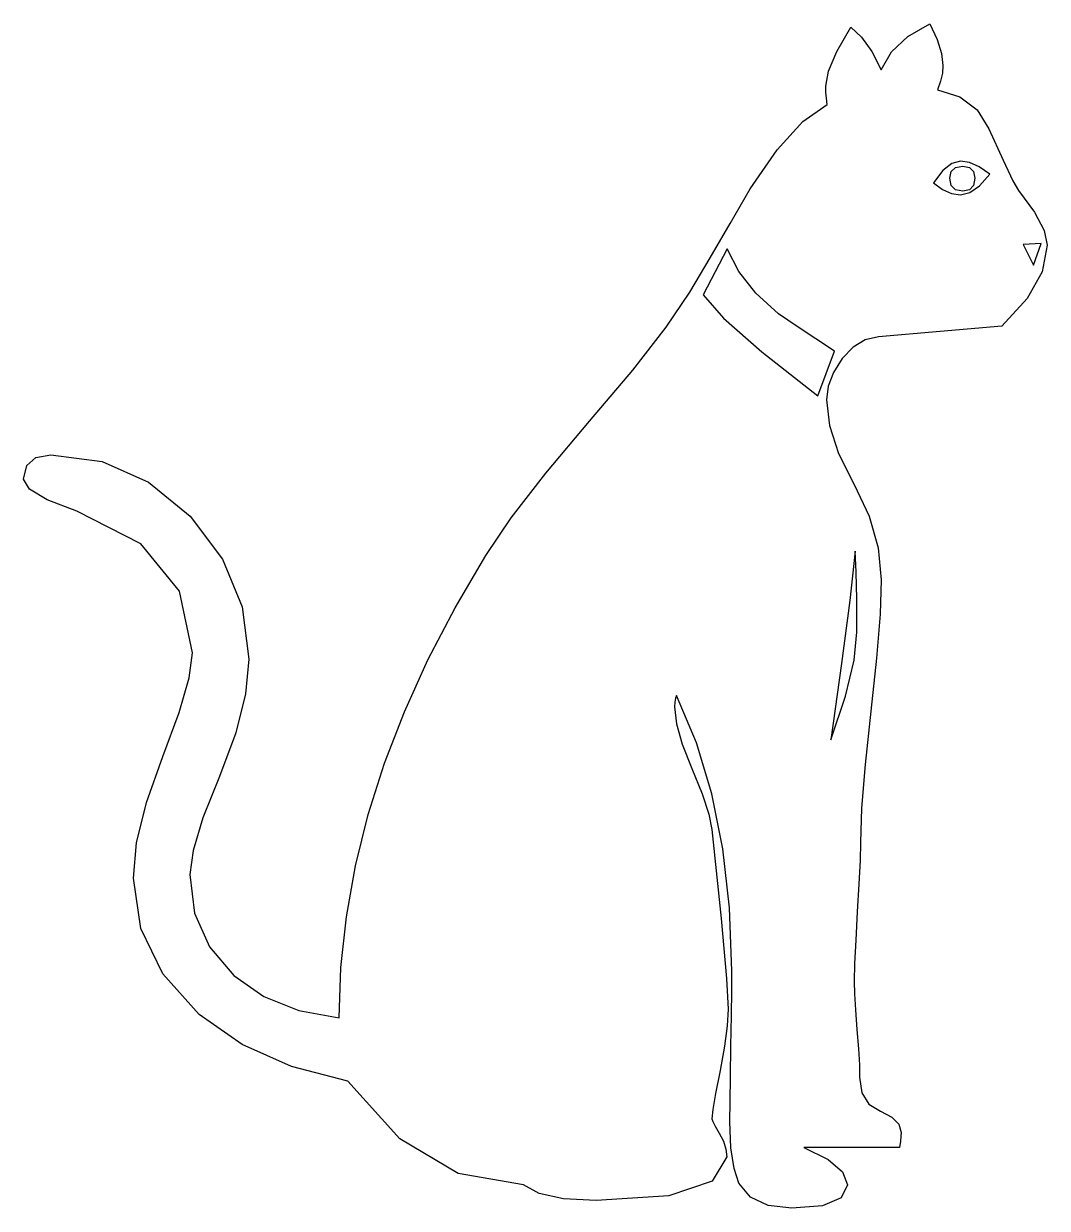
# Model space of a CAD drawing. Header units: millimetres. Extents: x -1483.82 to -1482.67, y 1791.29 to 1792.62.
import ezdxf

# ---------------------------------------------------------------- set-up
doc = ezdxf.new("R2010")
doc.units = ezdxf.units.MM
doc.header["$LTSCALE"] = 10
doc.layers.add('Animais', color=2, linetype='Continuous')

msp = doc.modelspace()

# ---------------------------------------------------------------- linework, layer by layer
at = {"layer": 'Animais'}
for points in [[(-1482.6687, 1792.3697), (-1482.6744, 1792.34), (-1482.6914, 1792.3098), (-1482.7197, 1792.279), (-1482.8584, 1792.267), (-1482.8734, 1792.2636), (-1482.887, 1792.2553), (-1482.8994, 1792.2424), (-1482.9091, 1792.2269), (-1482.915, 1792.2114), (-1482.917, 1792.196), (-1482.9136, 1792.1672), (-1482.9033, 1792.1356), (-1482.886, 1792.101), (-1482.869, 1792.0653), (-1482.8588, 1792.0296), (-1482.8554, 1791.9937), (-1482.8567, 1791.9551), (-1482.8606, 1791.906), (-1482.867, 1791.8464), (-1482.8736, 1791.7864), (-1482.8775, 1791.7373), (-1482.8787, 1791.6987), (-1482.8791, 1791.6784), (-1482.8804, 1791.6523), (-1482.8824, 1791.6207), (-1482.8841, 1791.5889), (-1482.8853, 1791.5629), (-1482.8857, 1791.5427), (-1482.8854, 1791.5288), (-1482.8844, 1791.5108), (-1482.8827, 1791.4887), (-1482.881, 1791.4667), (-1482.88, 1791.4488), (-1482.8797, 1791.435), (-1482.8771, 1791.4174), (-1482.8694, 1791.4046), (-1482.8564, 1791.3967), (-1482.8434, 1791.3902), (-1482.8356, 1791.3822), (-1482.833, 1791.3727), (-1482.8332, 1791.3686), (-1482.8338, 1791.363), (-1482.8347, 1791.356), (-1482.9424, 1791.356), (-1482.9151, 1791.3427), (-1482.8988, 1791.3287), (-1482.8934, 1791.314), (-1482.9004, 1791.2993), (-1482.9213, 1791.2906), (-1482.956, 1791.2877), (-1482.9826, 1791.2908), (-1483.0024, 1791.3002), (-1483.0154, 1791.316), (-1483.0209, 1791.3324), (-1483.0243, 1791.3555), (-1483.0254, 1791.3854), (-1483.0253, 1791.4074), (-1483.0249, 1791.4355), (-1483.0244, 1791.4697), (-1483.0238, 1791.5042), (-1483.0235, 1791.5323), (-1483.0234, 1791.5544), (-1483.0259, 1791.6252), (-1483.0333, 1791.6915), (-1483.0458, 1791.7534), (-1483.0632, 1791.8108), (-1483.0857, 1791.8637), (-1483.0868, 1791.8607), (-1483.0875, 1791.8565), (-1483.0877, 1791.851), (-1483.0856, 1791.8322), (-1483.0792, 1791.809), (-1483.0684, 1791.7817), (-1483.0567, 1791.7534), (-1483.0491, 1791.7306), (-1483.0457, 1791.7134), (-1483.0355, 1791.6134), (-1483.0294, 1791.546), (-1483.0274, 1791.5114), (-1483.0284, 1791.4928), (-1483.0314, 1791.4698), (-1483.0364, 1791.4424), (-1483.0416, 1791.4166), (-1483.0447, 1791.3986), (-1483.0457, 1791.3884), (-1483.0448, 1791.3852), (-1483.042, 1791.3798), (-1483.0374, 1791.372), (-1483.0328, 1791.3633), (-1483.03, 1791.3543), (-1483.029, 1791.3454), (-1483.0454, 1791.3181), (-1483.0943, 1791.3018), (-1483.1757, 1791.2964), (-1483.2126, 1791.2983), (-1483.2399, 1791.3043), (-1483.2577, 1791.314), (-1483.3308, 1791.3269), (-1483.3966, 1791.3657), (-1483.455, 1791.4304), (-1483.5183, 1791.4469), (-1483.5739, 1791.4719), (-1483.622, 1791.5054), (-1483.6631, 1791.551), (-1483.6878, 1791.6021), (-1483.696, 1791.6587), (-1483.6924, 1791.6983), (-1483.6814, 1791.7438), (-1483.663, 1791.7954), (-1483.6445, 1791.8448), (-1483.6334, 1791.8836), (-1483.6297, 1791.9117), (-1483.6441, 1791.981), (-1483.6875, 1792.0342), (-1483.7597, 1792.071), (-1483.7928, 1792.0837), (-1483.8127, 1792.0957), (-1483.8194, 1792.107), (-1483.8159, 1792.1223), (-1483.8058, 1792.1313), (-1483.789, 1792.1344), (-1483.7312, 1792.1267), (-1483.6789, 1792.1037), (-1483.6324, 1792.0654), (-1483.5957, 1792.017), (-1483.5737, 1791.9635), (-1483.5664, 1791.9047), (-1483.57, 1791.8658), (-1483.581, 1791.8219), (-1483.5994, 1791.773), (-1483.6179, 1791.7265), (-1483.629, 1791.6897), (-1483.6327, 1791.6627), (-1483.6272, 1791.6192), (-1483.6106, 1791.5815), (-1483.583, 1791.5494), (-1483.5495, 1791.5258), (-1483.51, 1791.5099), (-1483.4647, 1791.5017), (-1483.4627, 1791.5584), (-1483.4566, 1791.6153), (-1483.4464, 1791.6726), (-1483.4321, 1791.73), (-1483.4138, 1791.7878), (-1483.3914, 1791.8457), (-1483.3649, 1791.9039), (-1483.3343, 1791.9624), (-1483.2997, 1792.021), (-1483.2712, 1792.0634), (-1483.2323, 1792.1137), (-1483.1834, 1792.172), (-1483.1348, 1792.2295), (-1483.0971, 1792.2778), (-1483.0704, 1792.317), (-1483.0476, 1792.3555), (-1483.0251, 1792.3941), (-1483.0027, 1792.433), (-1482.9724, 1792.4771), (-1482.9435, 1792.5088), (-1482.916, 1792.528), (-1482.9171, 1792.535), (-1482.9176, 1792.5418), (-1482.9177, 1792.5484), (-1482.9146, 1792.5653), (-1482.9053, 1792.5875), (-1482.8897, 1792.6147), (-1482.8775, 1792.6034), (-1482.866, 1792.5875), (-1482.8554, 1792.567), (-1482.8437, 1792.587), (-1482.8255, 1792.6043), (-1482.8007, 1792.6187), (-1482.7926, 1792.6009), (-1482.7877, 1792.5853), (-1482.786, 1792.5717), (-1482.7867, 1792.5631), (-1482.7887, 1792.554), (-1482.792, 1792.5444), (-1482.7669, 1792.5366), (-1482.7477, 1792.522), (-1482.7344, 1792.5007), (-1482.7185, 1792.4652), (-1482.7074, 1792.442), (-1482.701, 1792.4314), (-1482.6832, 1792.407), (-1482.6723, 1792.3865), (-1482.6687, 1792.3697)], [(-1482.7334, 1792.4497), (-1482.7453, 1792.4579), (-1482.7563, 1792.4628), (-1482.7664, 1792.4644), (-1482.7759, 1792.4617), (-1482.786, 1792.4536), (-1482.7967, 1792.44), (-1482.7865, 1792.4325), (-1482.7764, 1792.4279), (-1482.7664, 1792.4264), (-1482.7558, 1792.4289), (-1482.7448, 1792.4367), (-1482.7334, 1792.4497)], [(-1482.75, 1792.445), (-1482.7515, 1792.4368), (-1482.756, 1792.4319), (-1482.7637, 1792.4304), (-1482.7718, 1792.4319), (-1482.7767, 1792.4368), (-1482.7784, 1792.445), (-1482.7767, 1792.4526), (-1482.7718, 1792.4571), (-1482.7637, 1792.4587), (-1482.756, 1792.4571), (-1482.7515, 1792.4526), (-1482.75, 1792.445)], [(-1482.908, 1792.2507), (-1482.9289, 1792.2645), (-1482.9498, 1792.2785), (-1482.9707, 1792.2927), (-1482.9962, 1792.3159), (-1483.0153, 1792.3402), (-1483.0284, 1792.3657), (-1483.0557, 1792.314), (-1483.0326, 1792.2879), (-1482.9896, 1792.2501), (-1482.9267, 1792.2007), (-1482.908, 1792.2507)], [(-1482.6757, 1792.3717), (-1482.696, 1792.3707), (-1482.6844, 1792.3474), (-1482.6757, 1792.3717)], [(-1482.8827, 1791.935), (-1482.8829, 1791.972), (-1482.8836, 1792.0024), (-1482.8847, 1792.026), (-1482.8908, 1791.9707), (-1482.8999, 1791.9), (-1482.912, 1791.814), (-1482.8957, 1791.863), (-1482.8859, 1791.9034), (-1482.8827, 1791.935)]]:
    msp.add_lwpolyline(points, dxfattribs=at)

doc.saveas('drawing.dxf')
